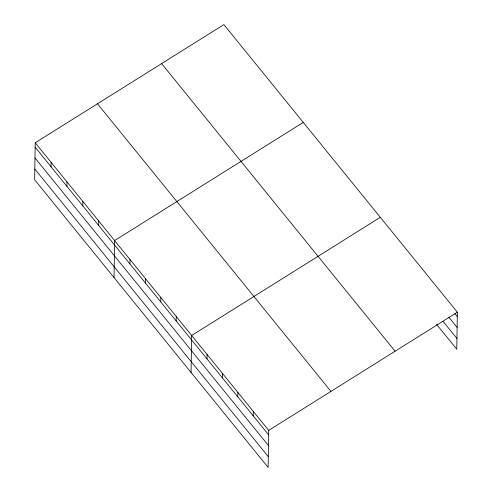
<?xml version="1.0" encoding="UTF-8"?>
<svg xmlns="http://www.w3.org/2000/svg" width="492" height="492" viewBox="0 0 492 492"><rect width="100%" height="100%" fill="white"/><g stroke="black" fill="none" stroke-linecap="round" stroke-linejoin="round"><path stroke-width="0.74" d="M35.227 142.778L34.649 179.777L268.122 467.4L268.706 430.402L35.227 142.778L223.878 24.6L457.351 312.223L456.773 349.222L436.545 324.308M51.033 166.757L51.106 162.335M66.912 186.314L66.98 181.892M82.785 205.871L82.859 201.456M98.664 225.434L98.732 221.013M114.027 277.568L114.611 240.57L303.263 122.391M129.95 263.976L130.017 259.555M145.361 282.955L145.429 278.54M160.767 301.94L160.835 297.519M176.179 320.925L176.247 316.504M191.074 372.487L191.659 335.489L380.304 217.31M206.997 358.889L207.064 354.468M222.402 377.874L222.476 373.453M237.814 396.859L237.882 392.438M253.226 415.838L253.294 411.417M268.706 430.402L457.351 312.223M454.879 313.681L457.283 316.645M448.932 317.309L457.117 327.395M442.978 321.27L456.939 338.471M161.622 63.597L395.101 351.22M97.484 103.781L330.956 391.404M35.16 147.2L268.632 434.823M34.987 157.95L268.466 445.574M34.815 169.027L268.294 456.65"/></g></svg>
